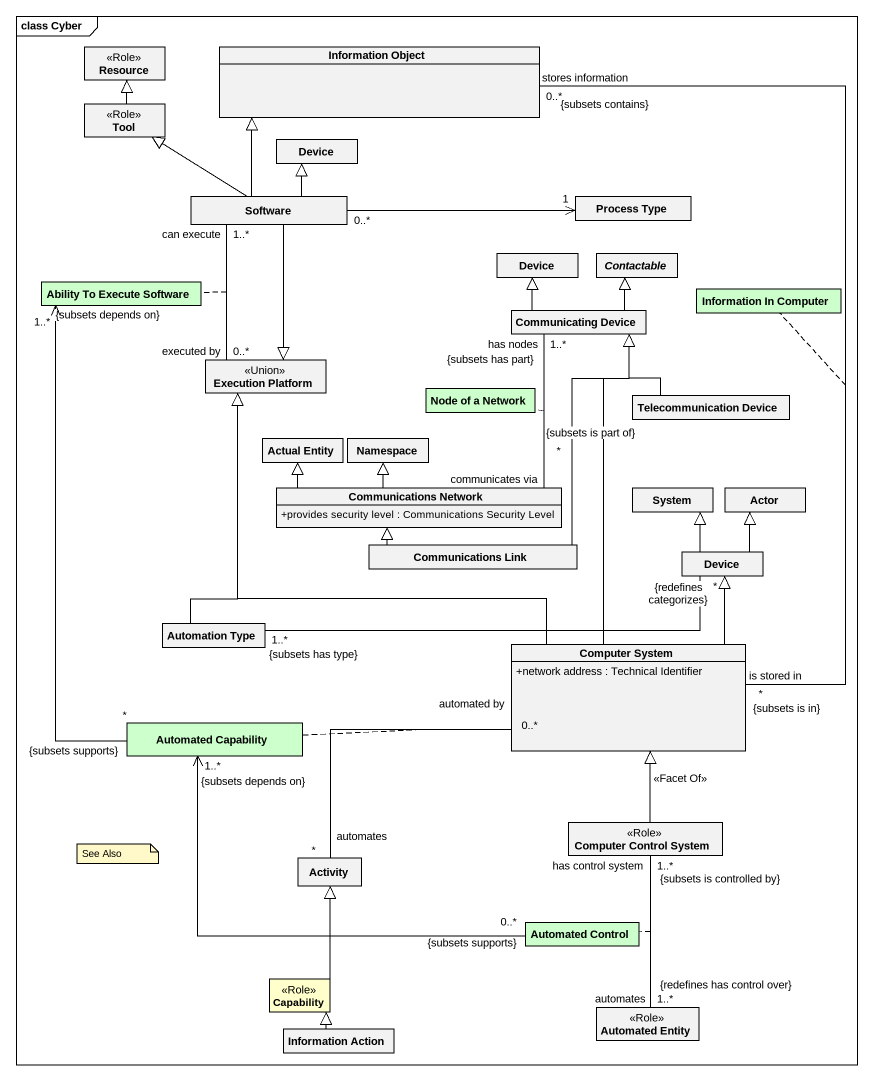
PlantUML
@startuml
mainframe class Cyber
hide circle
hide empty members
skinparam classAttributeIconSize 0
class Resource <<Role>>
class "Information Object" as Information_Object
class Tool <<Role>>
class Device
class Software
class "Process Type" as Process_Type
class "Ability To Execute Software" as Ability_To_Execute_Software #CCFFCC
class "Device" as Device_2
abstract class Contactable
class "Information In Computer" as Information_In_Computer #CCFFCC
class "Communicating Device" as Communicating_Device
class "Execution Platform" as Execution_Platform <<Union>>
class "Node of a Network" as Node_of_a_Network #CCFFCC
class "Telecommunication Device" as Telecommunication_Device
class "Actual Entity" as Actual_Entity
class "Namespace" as Namespace_
class "Communications Network" as Communications_Network {
  +provides security level : Communications Security Level
}
class System
class "Actor" as Actor_
class "Communications Link" as Communications_Link
class "Device" as Device_3
class "Automation Type" as Automation_Type
class "Computer System" as Computer_System {
  +network address : Technical Identifier
}
class "Automated Capability" as Automated_Capability #CCFFCC
class "Computer Control System" as Computer_Control_System <<Role>>
class Activity
class "Automated Control" as Automated_Control #CCFFCC
class Capability <<Role>> #FFFFCC
class "Automated Entity" as Automated_Entity <<Role>>
class "Information Action" as Information_Action
Tool -up-|> Resource
Software -up-|> Information_Object
Software -up-|> Tool
Software -up-|> Device
Software "0..*" -right-> "1" Process_Type
Software "can execute\n1..*" -- "executed by\n0..*" Execution_Platform
(Software, Execution_Platform) .. Ability_To_Execute_Software
Software --|> Execution_Platform
Communicating_Device -up-|> Device_2
Communicating_Device -up-|> Contactable
Communicating_Device "has nodes\n1..*\n{subsets has part}" -- "communicates via\n*\n{subsets is part of}" Communications_Network
(Communicating_Device, Communications_Network) .. Node_of_a_Network
Telecommunication_Device -up-|> Communicating_Device
Communications_Network -left-|> Actual_Entity
Communications_Network -up-|> Namespace_
Communications_Link -up-|> Communicating_Device
Communications_Link -up-|> Communications_Network
Device_3 -up-|> System
Device_3 -up-|> Actor_
Automation_Type -up-|> Execution_Platform
Automation_Type "1..*\n{subsets has type}" -right- "*\n{redefines categorizes}" Device_3
Computer_System "is stored in\n*\n{subsets is in}" -up- "stores information\n0..*\n{subsets contains}" Information_Object
(Computer_System, Information_Object) .. Information_In_Computer
Computer_System -up-|> Communicating_Device
Computer_System -up-|> Execution_Platform
Computer_System -up-|> Device_3
Computer_System "automated by\n0..*" -left- "automates\n*" Activity
(Computer_System, Activity) .. Automated_Capability
Automated_Capability "*\n{subsets supports}" -up-> "1..*\n{subsets depends on}" Ability_To_Execute_Software
Computer_Control_System -up-|> Computer_System : <<Facet Of>>
Computer_Control_System "has control system\n1..*\n{subsets is controlled by}" -- "automates\n1..*\n{redefines has control over}" Automated_Entity
(Computer_Control_System, Automated_Entity) .. Automated_Control
Automated_Control "0..*\n{subsets supports}" -left-> "1..*\n{subsets depends on}" Automated_Capability
Capability -up-|> Activity
Information_Action -up-|> Capability
note as N1
  See Also
end note
@enduml
